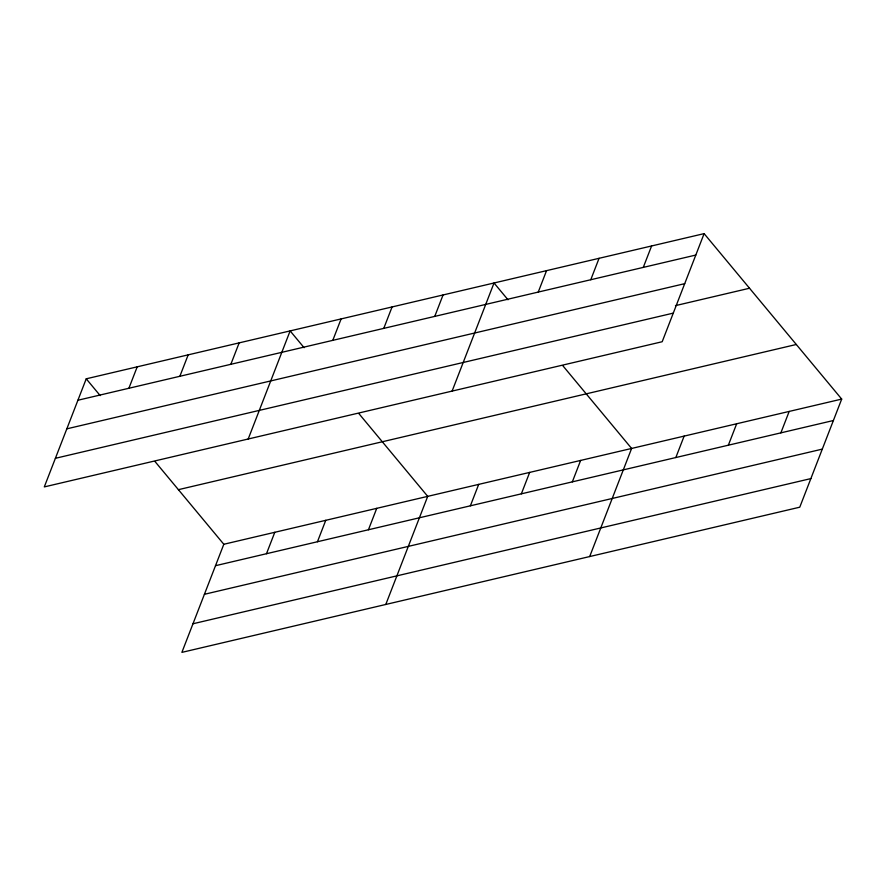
<?xml version="1.0" encoding="UTF-8"?>
<svg xmlns="http://www.w3.org/2000/svg" width="886" height="886" viewBox="0 0 886 886"><rect width="100%" height="100%" fill="white"/><g stroke="black" fill="none" stroke-linecap="round" stroke-linejoin="round"><path stroke-width="1.33" d="M704.115 233.627L86.23 378.809L44.3 486.912L662.185 341.73L704.115 233.627L841.7 399.088L799.77 507.191L181.885 652.373L223.815 544.27L841.7 399.088M128.891 388.256L137.208 366.826M179.869 376.284L188.175 354.854M230.847 364.301L239.154 342.882M248.202 439.002L290.132 330.899L304.097 347.7M332.793 340.357L341.11 318.927M266.476 553.728L274.793 532.298M383.771 328.374L392.077 306.944M317.454 541.745L325.76 520.315M434.749 316.402L443.055 294.972M368.432 529.773L376.738 508.342M452.104 391.091L494.034 282.988L507.999 299.789M385.787 604.462L427.716 496.359L358.919 413.629M538.245 292.081L546.551 270.651M470.377 505.817L478.695 484.387M590.763 279.743L599.069 258.313M521.356 493.834L529.673 472.404M643.28 267.395L651.598 245.976M572.334 481.862L580.64 460.432M589.688 556.552L631.618 448.449L562.832 365.719M675.83 457.541L684.136 436.111M728.347 445.204L736.665 423.774M780.865 432.866L789.182 411.436M77.913 400.239L695.798 255.057M66.827 428.835L684.712 283.664M675.453 305.637L749.523 288.238M55.397 458.306L673.282 313.123M178.407 489.67L796.292 344.488M215.497 565.7L833.394 420.518M204.411 594.296L822.297 449.124M192.982 623.766L810.867 478.595M86.23 378.809L100.196 395.61M155.017 461.54L223.815 544.27"/></g></svg>
